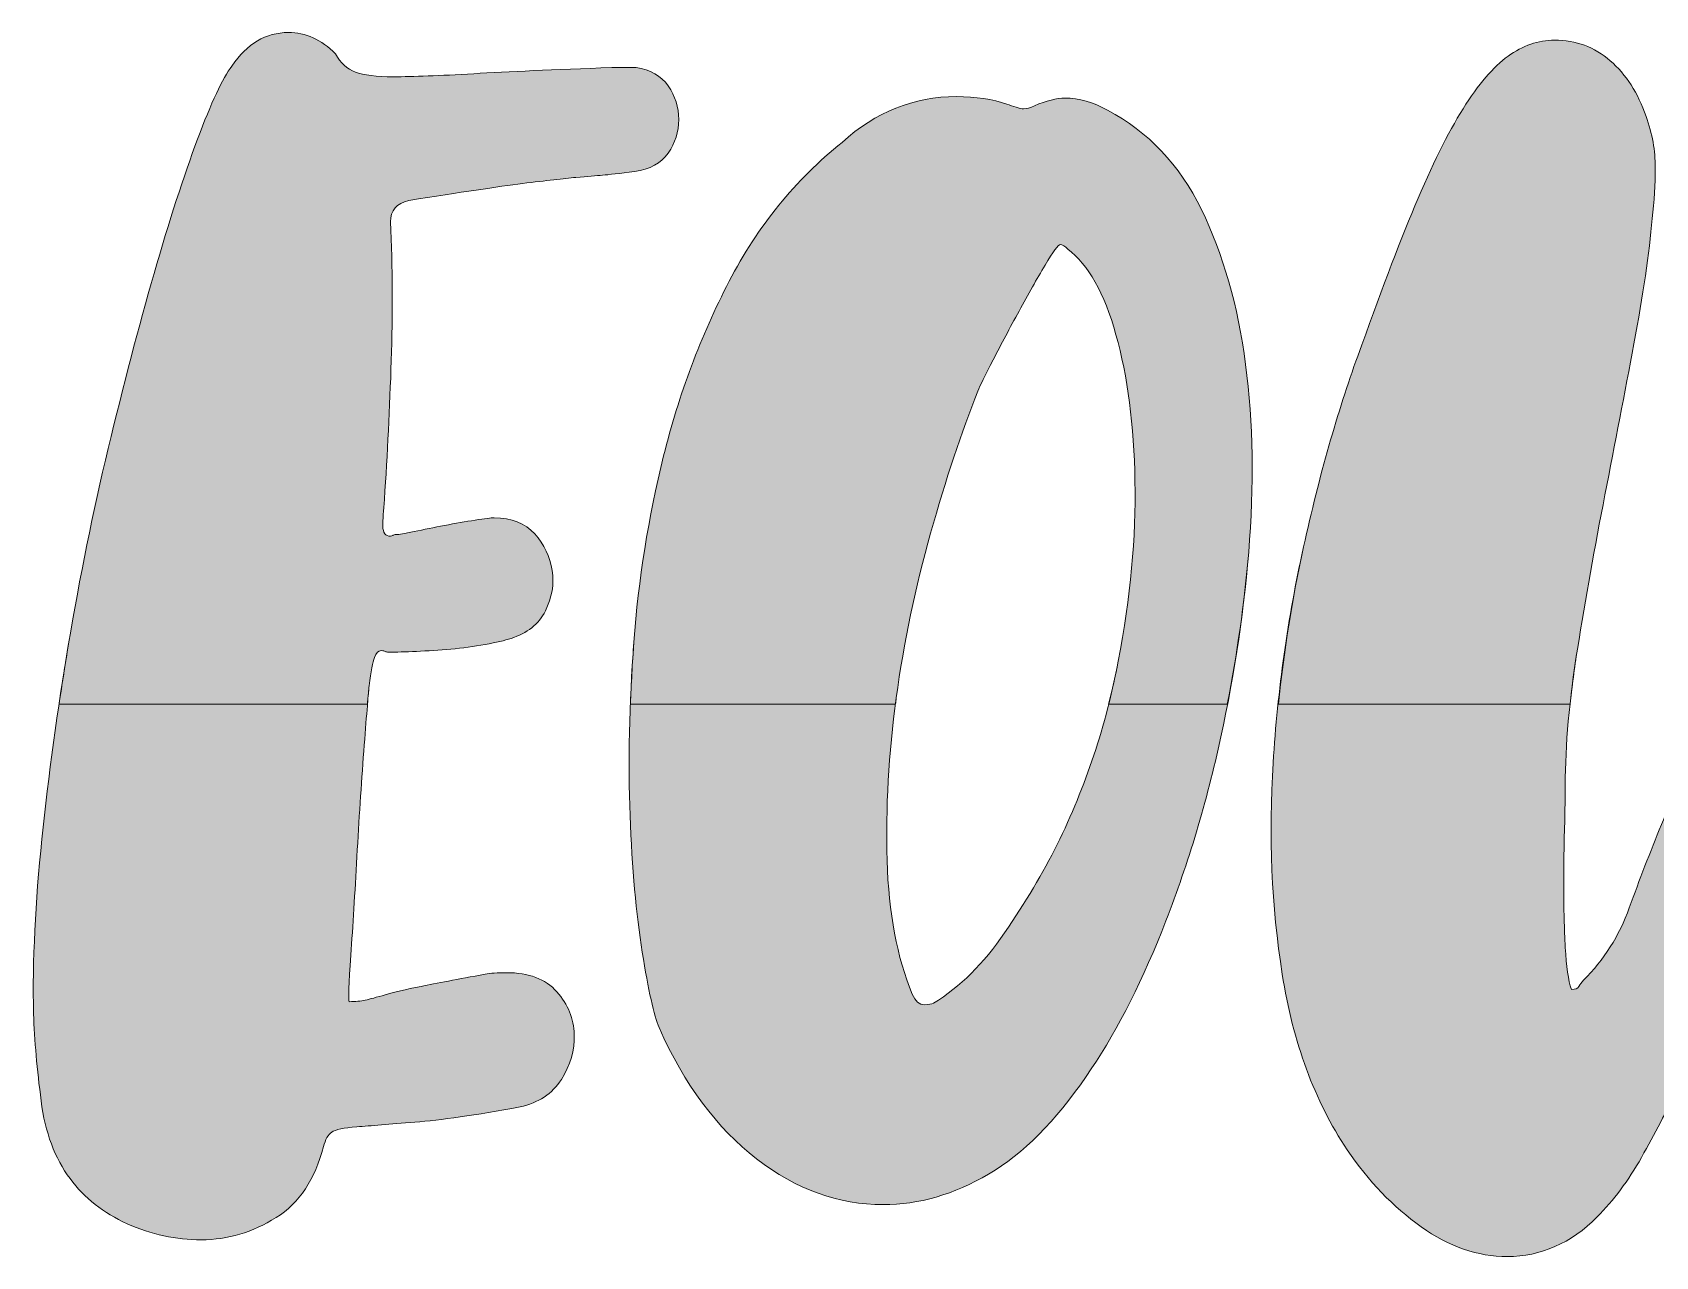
# Model space of a CAD drawing. Header units: inches. Extents: x 145 to 935, y -752 to -325.
# Drawn here: x 309.6 to 570.1, y -752 to -555.6 of the extents above; entities that cross this region are included whole.
import ezdxf

# ---------------------------------------------------------------- set-up
doc = ezdxf.new("R2010")
doc.units = ezdxf.units.IN
doc.header["$MEASUREMENT"] = 0
doc.layers.add('Layer 1', color=7, linetype='Continuous')

# ---------------------------------------------------------------- blocks, each defined once
blk = doc.blocks.new('block 4')
at = {"layer": 'Layer 1', "true_color": 0xce432c}
h = blk.add_hatch(color=22, dxfattribs=at)
h.dxf.hatch_style = 2
edge = h.paths.add_edge_path()
edge.add_spline(control_points=[(341.6, -561.02), (344.05, -557.43), (347.07, -555.64), (350.66, -555.64), (353.43, -555.64), (355.96, -556.78), (358.25, -559.06), (359.06, -560.53), (360.12, -561.51), (361.43, -562), (362.74, -562.49), (364.78, -562.74), (367.55, -562.74), (370.65, -562.74), (374.94, -562.57), (380.41, -562.25), (385.87, -561.92), (393.26, -561.6), (402.56, -561.27), (402.56, -561.27), (405.01, -561.27), (405.01, -561.27), (405.01, -561.27), (406.48, -561.27), (406.48, -561.27), (408.76, -561.6), (410.48, -562.57), (411.62, -564.2), (412.76, -565.84), (413.33, -567.63), (413.33, -569.59), (413.33, -571.55), (412.76, -573.35), (411.62, -574.98), (410.48, -576.61), (408.68, -577.59), (406.24, -577.91), (403.79, -578.24), (402.07, -578.45), (401.09, -578.53), (400.11, -578.61), (398.68, -578.73), (396.81, -578.89), (394.93, -579.06), (392.07, -579.38), (388.24, -579.87), (384.4, -580.36), (378.33, -581.26), (370, -582.57), (368.04, -583.05), (367.06, -584.2), (367.06, -585.99), (367.39, -593.34), (367.43, -600.77), (367.19, -608.27), (366.94, -615.78), (366.57, -623.2), (366.08, -630.55), (365.92, -632.35), (365.84, -633.77), (365.84, -634.83), (365.84, -635.9), (366.25, -636.43), (367.06, -636.43), (367.22, -636.43), (367.35, -636.39), (367.43, -636.3), (367.51, -636.22), (367.71, -636.18), (368.04, -636.18), (368.37, -636.18), (369.31, -636.02), (370.86, -635.69), (372.41, -635.37), (374.04, -635.04), (375.75, -634.71), (377.47, -634.39), (379.1, -634.1), (380.65, -633.86), (382.2, -633.61), (383.22, -633.49), (383.71, -633.49), (386.48, -633.49), (388.65, -634.35), (390.2, -636.06), (391.75, -637.77), (392.69, -639.73), (393.01, -641.93), (393.34, -644.14), (392.97, -646.3), (391.91, -648.42), (390.85, -650.55), (389.01, -652.01), (386.4, -652.83), (385.42, -653.16), (384.04, -653.48), (382.24, -653.81), (380.44, -654.14), (378.61, -654.38), (376.73, -654.54), (374.86, -654.71), (373.02, -654.83), (371.23, -654.91), (369.43, -654.99), (367.96, -655.03), (366.82, -655.03), (366.49, -655.03), (366.29, -654.99), (366.21, -654.91), (366.12, -654.83), (365.92, -654.79), (365.59, -654.79), (365.11, -654.79), (364.74, -655.15), (364.49, -655.89), (364.25, -656.62), (363.96, -658.13), (363.64, -660.42), (363.47, -662.05), (363.18, -665.56), (362.78, -670.94), (362.37, -676.33), (362, -681.96), (361.68, -687.84), (361.35, -693.71), (361.02, -698.98), (360.7, -703.63), (360.37, -708.28), (360.29, -710.77), (360.45, -711.1), (361.43, -711.1), (362.29, -711.02), (363.02, -710.85), (363.76, -710.69), (364.82, -710.4), (366.21, -709.99), (367.59, -709.59), (369.51, -709.14), (371.96, -708.65), (374.41, -708.16), (377.84, -707.51), (382.24, -706.69), (383.06, -706.53), (384.2, -706.45), (385.67, -706.45), (389.26, -706.45), (391.95, -707.46), (393.75, -709.5), (395.54, -711.55), (396.48, -713.83), (396.56, -716.36), (396.64, -718.89), (395.95, -721.3), (394.48, -723.58), (393.01, -725.87), (390.81, -727.33), (387.87, -727.99), (380.69, -729.29), (375.06, -730.11), (370.98, -730.44), (366.9, -730.76), (363.8, -731.01), (361.68, -731.17), (359.55, -731.33), (358.21, -731.62), (357.64, -732.03), (357.06, -732.43), (356.62, -733.21), (356.29, -734.35), (354.98, -739.58), (352.45, -743.37), (348.7, -745.74), (344.95, -748.1), (340.95, -749.29), (336.71, -749.29), (332.62, -749.29), (328.66, -748.43), (324.83, -746.72), (321, -745), (317.94, -742.59), (315.65, -739.49), (313.2, -736.23), (311.65, -732.07), (311, -727.01), (310.35, -721.95), (309.94, -717.3), (309.78, -713.05), (309.61, -704.57), (310.06, -695.22), (311.12, -685.02), (312.18, -674.82), (313.61, -664.38), (315.41, -653.69), (317.2, -643), (319.32, -632.55), (321.77, -622.35), (324.22, -612.15), (326.67, -602.81), (329.12, -594.32), (331.56, -585.83), (333.89, -578.65), (336.09, -572.77), (338.3, -566.9), (340.13, -562.98), (341.6, -561.02)], knot_values=[0, 0, 0, 0, 1, 1, 1, 2, 2, 2, 3, 3, 3, 4, 4, 4, 5, 5, 5, 6, 6, 6, 7, 7, 7, 8, 8, 8, 9, 9, 9, 10, 10, 10, 11, 11, 11, 12, 12, 12, 13, 13, 13, 14, 14, 14, 15, 15, 15, 16, 16, 16, 17, 17, 17, 18, 18, 18, 19, 19, 19, 20, 20, 20, 21, 21, 21, 22, 22, 22, 23, 23, 23, 24, 24, 24, 25, 25, 25, 26, 26, 26, 27, 27, 27, 28, 28, 28, 29, 29, 29, 30, 30, 30, 31, 31, 31, 32, 32, 32, 33, 33, 33, 34, 34, 34, 35, 35, 35, 36, 36, 36, 37, 37, 37, 38, 38, 38, 39, 39, 39, 40, 40, 40, 41, 41, 41, 42, 42, 42, 43, 43, 43, 44, 44, 44, 45, 45, 45, 46, 46, 46, 47, 47, 47, 48, 48, 48, 49, 49, 49, 50, 50, 50, 51, 51, 51, 52, 52, 52, 53, 53, 53, 54, 54, 54, 55, 55, 55, 56, 56, 56, 57, 57, 57, 58, 58, 58, 59, 59, 59, 60, 60, 60, 61, 61, 61, 62, 62, 62, 63, 63, 63, 64, 64, 64, 65, 65, 65, 66, 66, 66, 67, 67, 67, 68, 68, 68, 68], degree=3, periodic=1)
h = blk.add_hatch(color=22, dxfattribs=at)
h.dxf.hatch_style = 2
edge = h.paths.add_edge_path()
edge.add_spline(control_points=[(522.28, -607.54), (525.7, -597.91), (528.76, -589.87), (531.46, -583.42), (534.15, -576.98), (536.72, -571.79), (539.17, -567.88), (541.62, -563.96), (544.02, -561.14), (546.39, -559.43), (548.75, -557.72), (551.24, -556.86), (553.86, -556.86), (557.29, -556.86), (560.26, -557.96), (562.79, -560.16), (565.32, -562.37), (567.24, -565.35), (568.55, -569.1), (569.53, -571.88), (570.02, -574.61), (570.02, -577.3), (570.02, -580), (569.85, -582.73), (569.53, -585.5), (569.04, -591.05), (568.06, -597.74), (566.59, -605.58), (565.12, -613.41), (563.57, -621.49), (561.94, -629.82), (560.3, -638.14), (558.84, -646.38), (557.53, -654.54), (556.22, -662.71), (555.57, -669.97), (555.57, -676.33), (555.57, -677.96), (555.53, -680.29), (555.45, -683.31), (555.37, -686.33), (555.33, -689.51), (555.33, -692.86), (555.33, -696.2), (555.41, -699.39), (555.57, -702.41), (555.73, -705.43), (556.06, -707.67), (556.55, -709.14), (557.2, -709.14), (557.61, -708.98), (557.77, -708.65), (557.94, -708.32), (558.18, -708), (558.51, -707.67), (561.77, -704.41), (564.22, -700.53), (565.85, -696.04), (567.48, -691.55), (569.2, -687.1), (571, -682.7), (571.81, -680.74), (572.95, -677.84), (574.42, -674.01), (575.89, -670.17), (577.32, -666.26), (578.71, -662.25), (580.09, -658.26), (581.36, -654.67), (582.5, -651.48), (583.64, -648.3), (584.22, -646.38), (584.22, -645.73), (584.54, -643.12), (585.11, -639.94), (585.93, -636.18), (586.75, -632.43), (587.64, -628.76), (588.62, -625.16), (589.6, -621.58), (590.5, -618.43), (591.32, -615.74), (592.13, -613.04), (592.62, -611.45), (592.79, -610.96), (595.23, -603.95), (599.31, -600.44), (605.03, -600.44), (606.49, -600.44), (607.63, -600.52), (608.45, -600.68), (611.88, -601.34), (614.53, -603.62), (616.41, -607.54), (618.29, -611.45), (619.59, -615.98), (620.33, -621.12), (621.06, -626.27), (621.43, -631.57), (621.43, -637.04), (621.43, -642.51), (621.43, -647.2), (621.43, -651.11), (621.26, -654.71), (621.1, -658.91), (620.94, -663.72), (620.78, -668.54), (620.65, -673.15), (620.57, -677.56), (620.49, -681.96), (620.57, -685.68), (620.82, -688.69), (621.06, -691.72), (621.51, -693.22), (622.16, -693.22), (622.81, -693.22), (623.79, -691.63), (625.1, -688.45), (626.41, -685.27), (627.75, -681.27), (629.14, -676.45), (630.52, -671.64), (631.87, -666.38), (633.18, -660.66), (634.49, -654.95), (635.46, -649.65), (636.12, -644.75), (636.61, -641), (637.22, -635.9), (637.95, -629.45), (638.69, -623), (639.42, -616.31), (640.16, -609.37), (640.89, -602.44), (641.5, -595.7), (641.99, -589.17), (642.48, -582.65), (642.64, -577.51), (642.48, -573.75), (642.16, -570.98), (642.77, -568.78), (644.32, -567.14), (645.87, -565.51), (647.7, -564.69), (649.83, -564.69), (652.28, -564.69), (654.68, -566.12), (657.05, -568.98), (659.41, -571.83), (661, -576.69), (661.82, -583.54), (662.64, -591.87), (663.25, -601.29), (663.66, -611.82), (664.07, -622.35), (663.94, -633.08), (663.29, -644.02), (662.96, -649.4), (662.15, -655.56), (660.85, -662.5), (659.54, -669.44), (657.86, -676.5), (655.83, -683.68), (653.78, -690.86), (651.33, -697.88), (648.48, -704.73), (645.62, -711.59), (642.44, -717.71), (638.93, -723.09), (635.42, -728.48), (631.63, -732.8), (627.55, -736.07), (623.47, -739.33), (619.14, -740.96), (614.57, -740.96), (610.66, -740.96), (606.82, -740.19), (603.07, -738.64), (599.31, -737.09), (595.93, -734.96), (592.91, -732.27), (589.89, -729.58), (587.28, -726.48), (585.07, -722.97), (582.87, -719.46), (581.36, -715.75), (580.54, -711.83), (580.54, -711.67), (580.3, -711.59), (579.81, -711.59), (579.48, -711.75), (578.79, -713.14), (577.73, -715.75), (576.66, -718.36), (575.28, -721.46), (573.57, -725.05), (571.85, -728.64), (569.93, -732.31), (567.81, -736.07), (565.69, -739.82), (563.32, -743), (560.71, -745.62), (556.47, -749.86), (551.65, -751.98), (546.27, -751.98), (541.53, -751.98), (536.92, -750.39), (532.44, -747.21), (527.95, -744.02), (523.99, -739.9), (520.56, -734.84), (515.34, -727.01), (511.87, -717.62), (510.16, -706.69), (508.44, -695.76), (507.96, -684.45), (508.69, -672.78), (509.42, -661.11), (511.05, -649.56), (513.59, -638.14), (516.11, -626.72), (519.01, -616.52), (522.28, -607.54)], knot_values=[0, 0, 0, 0, 1, 1, 1, 2, 2, 2, 3, 3, 3, 4, 4, 4, 5, 5, 5, 6, 6, 6, 7, 7, 7, 8, 8, 8, 9, 9, 9, 10, 10, 10, 11, 11, 11, 12, 12, 12, 13, 13, 13, 14, 14, 14, 15, 15, 15, 16, 16, 16, 17, 17, 17, 18, 18, 18, 19, 19, 19, 20, 20, 20, 21, 21, 21, 22, 22, 22, 23, 23, 23, 24, 24, 24, 25, 25, 25, 26, 26, 26, 27, 27, 27, 28, 28, 28, 29, 29, 29, 30, 30, 30, 31, 31, 31, 32, 32, 32, 33, 33, 33, 34, 34, 34, 35, 35, 35, 36, 36, 36, 37, 37, 37, 38, 38, 38, 39, 39, 39, 40, 40, 40, 41, 41, 41, 42, 42, 42, 43, 43, 43, 44, 44, 44, 45, 45, 45, 46, 46, 46, 47, 47, 47, 48, 48, 48, 49, 49, 49, 50, 50, 50, 51, 51, 51, 52, 52, 52, 53, 53, 53, 54, 54, 54, 55, 55, 55, 56, 56, 56, 57, 57, 57, 58, 58, 58, 59, 59, 59, 60, 60, 60, 61, 61, 61, 62, 62, 62, 63, 63, 63, 64, 64, 64, 65, 65, 65, 66, 66, 66, 67, 67, 67, 68, 68, 68, 69, 69, 69, 70, 70, 70, 71, 71, 71, 72, 72, 72, 73, 73, 73, 74, 74, 74, 74], degree=3, periodic=1)
h = blk.add_hatch(color=22, dxfattribs=at)
h.dxf.hatch_style = 2
edge = h.paths.add_edge_path()
edge.add_spline(control_points=[(439.53, -573.26), (444.91, -568.37), (451.03, -565.92), (457.89, -565.92), (460.99, -565.92), (463.68, -566.33), (465.97, -567.14), (466.46, -567.31), (466.95, -567.47), (467.44, -567.63), (467.93, -567.8), (468.33, -567.88), (468.66, -567.88), (469.15, -567.88), (469.72, -567.72), (470.38, -567.39), (472.33, -566.57), (473.96, -566.16), (475.27, -566.16), (477.56, -566.16), (479.84, -566.82), (482.13, -568.12), (488.65, -571.55), (493.67, -576.85), (497.18, -584.03), (500.69, -591.22), (503.06, -599.5), (504.28, -608.88), (505.51, -618.27), (505.67, -628.31), (504.77, -639), (503.87, -649.69), (502.24, -660.22), (499.88, -670.58), (497.51, -680.94), (494.49, -690.7), (490.82, -699.83), (487.15, -708.98), (483.11, -716.73), (478.7, -723.09), (473.8, -730.27), (468.58, -735.49), (463.03, -738.76), (457.48, -742.02), (451.85, -743.66), (446.14, -743.66), (438.95, -743.66), (432.18, -741.21), (425.82, -736.31), (419.45, -731.42), (414.23, -724.4), (410.15, -715.26), (409.33, -713.3), (408.44, -709.26), (407.46, -703.14), (406.48, -697.02), (405.82, -689.72), (405.5, -681.23), (405.17, -672.74), (405.38, -663.48), (406.11, -653.44), (406.84, -643.4), (408.44, -633.45), (410.88, -623.57), (413.33, -613.7), (416.84, -604.36), (421.41, -595.54), (425.98, -586.73), (432.02, -579.3), (439.53, -573.26)], knot_values=[0, 0, 0, 0, 1, 1, 1, 2, 2, 2, 3, 3, 3, 4, 4, 4, 5, 5, 5, 6, 6, 6, 7, 7, 7, 8, 8, 8, 9, 9, 9, 10, 10, 10, 11, 11, 11, 12, 12, 12, 13, 13, 13, 14, 14, 14, 15, 15, 15, 16, 16, 16, 17, 17, 17, 18, 18, 18, 19, 19, 19, 20, 20, 20, 21, 21, 21, 22, 22, 22, 23, 23, 23, 23], degree=3, periodic=1)
edge = h.paths.add_edge_path()
edge.add_spline(control_points=[(450.79, -709.87), (451.28, -711.02), (451.93, -711.59), (452.75, -711.59), (453.4, -711.59), (453.89, -711.5), (454.22, -711.34), (458.46, -708.73), (462.25, -704.97), (465.6, -700.08), (468.94, -695.18), (471.76, -690.45), (474.05, -685.88), (478.62, -676.58), (481.88, -666.78), (483.84, -656.5), (485.8, -646.22), (486.69, -636.59), (486.53, -627.61), (486.37, -618.64), (485.35, -610.8), (483.47, -604.11), (481.6, -597.42), (479.02, -592.85), (475.76, -590.4), (475.27, -589.91), (474.86, -589.67), (474.54, -589.67), (474.21, -589.67), (473.39, -590.77), (472.09, -592.97), (470.78, -595.17), (469.4, -597.62), (467.93, -600.32), (466.46, -603.01), (465.07, -605.62), (463.77, -608.15), (462.46, -610.68), (461.64, -612.35), (461.32, -613.17), (458.7, -619.7), (456.18, -627.29), (453.73, -635.94), (451.28, -644.59), (449.44, -653.4), (448.22, -662.38), (447, -671.35), (446.51, -680.05), (446.75, -688.45), (447, -696.86), (448.34, -704), (450.79, -709.87)], knot_values=[0, 0, 0, 0, 1, 1, 1, 2, 2, 2, 3, 3, 3, 4, 4, 4, 5, 5, 5, 6, 6, 6, 7, 7, 7, 8, 8, 8, 9, 9, 9, 10, 10, 10, 11, 11, 11, 12, 12, 12, 13, 13, 13, 14, 14, 14, 15, 15, 15, 16, 16, 16, 17, 17, 17, 17], degree=3, periodic=1)
at = {"layer": 'Layer 1', "lineweight": 0}
for points, knots in [([(341.6, -561.02), (344.05, -557.43), (347.07, -555.64), (350.66, -555.64), (353.43, -555.64), (355.96, -556.78), (358.25, -559.06), (359.06, -560.53), (360.12, -561.51), (361.43, -562), (362.74, -562.49), (364.78, -562.74), (367.55, -562.74), (370.65, -562.74), (374.94, -562.57), (380.41, -562.25), (385.87, -561.92), (393.26, -561.6), (402.56, -561.27), (402.56, -561.27), (405.01, -561.27), (405.01, -561.27), (405.01, -561.27), (406.48, -561.27), (406.48, -561.27), (408.76, -561.6), (410.48, -562.57), (411.62, -564.2), (412.76, -565.84), (413.33, -567.63), (413.33, -569.59), (413.33, -571.55), (412.76, -573.35), (411.62, -574.98), (410.48, -576.61), (408.68, -577.59), (406.24, -577.91), (403.79, -578.24), (402.07, -578.45), (401.09, -578.53), (400.11, -578.61), (398.68, -578.73), (396.81, -578.89), (394.93, -579.06), (392.07, -579.38), (388.24, -579.87), (384.4, -580.36), (378.33, -581.26), (370, -582.57), (368.04, -583.05), (367.06, -584.2), (367.06, -585.99), (367.39, -593.34), (367.43, -600.77), (367.19, -608.27), (366.94, -615.78), (366.57, -623.2), (366.08, -630.55), (365.92, -632.35), (365.84, -633.77), (365.84, -634.83), (365.84, -635.9), (366.25, -636.43), (367.06, -636.43), (367.22, -636.43), (367.35, -636.39), (367.43, -636.3), (367.51, -636.22), (367.71, -636.18), (368.04, -636.18), (368.37, -636.18), (369.31, -636.02), (370.86, -635.69), (372.41, -635.37), (374.04, -635.04), (375.75, -634.71), (377.47, -634.39), (379.1, -634.1), (380.65, -633.86), (382.2, -633.61), (383.22, -633.49), (383.71, -633.49), (386.48, -633.49), (388.65, -634.35), (390.2, -636.06), (391.75, -637.77), (392.69, -639.73), (393.01, -641.93), (393.34, -644.14), (392.97, -646.3), (391.91, -648.42), (390.85, -650.55), (389.01, -652.01), (386.4, -652.83), (385.42, -653.16), (384.04, -653.48), (382.24, -653.81), (380.44, -654.14), (378.61, -654.38), (376.73, -654.54), (374.86, -654.71), (373.02, -654.83), (371.23, -654.91), (369.43, -654.99), (367.96, -655.03), (366.82, -655.03), (366.49, -655.03), (366.29, -654.99), (366.21, -654.91), (366.12, -654.83), (365.92, -654.79), (365.59, -654.79), (365.11, -654.79), (364.74, -655.15), (364.49, -655.89), (364.25, -656.62), (363.96, -658.13), (363.64, -660.42), (363.47, -662.05), (363.18, -665.56), (362.78, -670.94), (362.37, -676.33), (362, -681.96), (361.68, -687.84), (361.35, -693.71), (361.02, -698.98), (360.7, -703.63), (360.37, -708.28), (360.29, -710.77), (360.45, -711.1), (361.43, -711.1), (362.29, -711.02), (363.02, -710.85), (363.76, -710.69), (364.82, -710.4), (366.21, -709.99), (367.59, -709.59), (369.51, -709.14), (371.96, -708.65), (374.41, -708.16), (377.84, -707.51), (382.24, -706.69), (383.06, -706.53), (384.2, -706.45), (385.67, -706.45), (389.26, -706.45), (391.95, -707.46), (393.75, -709.5), (395.54, -711.55), (396.48, -713.83), (396.56, -716.36), (396.64, -718.89), (395.95, -721.3), (394.48, -723.58), (393.01, -725.87), (390.81, -727.33), (387.87, -727.99), (380.69, -729.29), (375.06, -730.11), (370.98, -730.44), (366.9, -730.76), (363.8, -731.01), (361.68, -731.17), (359.55, -731.33), (358.21, -731.62), (357.64, -732.03), (357.06, -732.43), (356.62, -733.21), (356.29, -734.35), (354.98, -739.58), (352.45, -743.37), (348.7, -745.74), (344.95, -748.1), (340.95, -749.29), (336.71, -749.29), (332.62, -749.29), (328.66, -748.43), (324.83, -746.72), (321, -745), (317.94, -742.59), (315.65, -739.49), (313.2, -736.23), (311.65, -732.07), (311, -727.01), (310.35, -721.95), (309.94, -717.3), (309.78, -713.05), (309.61, -704.57), (310.06, -695.22), (311.12, -685.02), (312.18, -674.82), (313.61, -664.38), (315.41, -653.69), (317.2, -643), (319.32, -632.55), (321.77, -622.35), (324.22, -612.15), (326.67, -602.81), (329.12, -594.32), (331.56, -585.83), (333.89, -578.65), (336.09, -572.77), (338.3, -566.9), (340.13, -562.98), (341.6, -561.02)], [0, 0, 0, 0, 1, 1, 1, 2, 2, 2, 3, 3, 3, 4, 4, 4, 5, 5, 5, 6, 6, 6, 7, 7, 7, 8, 8, 8, 9, 9, 9, 10, 10, 10, 11, 11, 11, 12, 12, 12, 13, 13, 13, 14, 14, 14, 15, 15, 15, 16, 16, 16, 17, 17, 17, 18, 18, 18, 19, 19, 19, 20, 20, 20, 21, 21, 21, 22, 22, 22, 23, 23, 23, 24, 24, 24, 25, 25, 25, 26, 26, 26, 27, 27, 27, 28, 28, 28, 29, 29, 29, 30, 30, 30, 31, 31, 31, 32, 32, 32, 33, 33, 33, 34, 34, 34, 35, 35, 35, 36, 36, 36, 37, 37, 37, 38, 38, 38, 39, 39, 39, 40, 40, 40, 41, 41, 41, 42, 42, 42, 43, 43, 43, 44, 44, 44, 45, 45, 45, 46, 46, 46, 47, 47, 47, 48, 48, 48, 49, 49, 49, 50, 50, 50, 51, 51, 51, 52, 52, 52, 53, 53, 53, 54, 54, 54, 55, 55, 55, 56, 56, 56, 57, 57, 57, 58, 58, 58, 59, 59, 59, 60, 60, 60, 61, 61, 61, 62, 62, 62, 63, 63, 63, 64, 64, 64, 65, 65, 65, 66, 66, 66, 67, 67, 67, 68, 68, 68, 68]), ([(522.28, -607.54), (525.7, -597.91), (528.76, -589.87), (531.46, -583.42), (534.15, -576.98), (536.72, -571.79), (539.17, -567.88), (541.62, -563.96), (544.02, -561.14), (546.39, -559.43), (548.75, -557.72), (551.24, -556.86), (553.86, -556.86), (557.29, -556.86), (560.26, -557.96), (562.79, -560.16), (565.32, -562.37), (567.24, -565.35), (568.55, -569.1), (569.53, -571.88), (570.02, -574.61), (570.02, -577.3), (570.02, -580), (569.85, -582.73), (569.53, -585.5), (569.04, -591.05), (568.06, -597.74), (566.59, -605.58), (565.12, -613.41), (563.57, -621.49), (561.94, -629.82), (560.3, -638.14), (558.84, -646.38), (557.53, -654.54), (556.22, -662.71), (555.57, -669.97), (555.57, -676.33), (555.57, -677.96), (555.53, -680.29), (555.45, -683.31), (555.37, -686.33), (555.33, -689.51), (555.33, -692.86), (555.33, -696.2), (555.41, -699.39), (555.57, -702.41), (555.73, -705.43), (556.06, -707.67), (556.55, -709.14), (557.2, -709.14), (557.61, -708.98), (557.77, -708.65), (557.94, -708.32), (558.18, -708), (558.51, -707.67), (561.77, -704.41), (564.22, -700.53), (565.85, -696.04), (567.48, -691.55), (569.2, -687.1), (571, -682.7), (571.81, -680.74), (572.95, -677.84), (574.42, -674.01), (575.89, -670.17), (577.32, -666.26), (578.71, -662.25), (580.09, -658.26), (581.36, -654.67), (582.5, -651.48), (583.64, -648.3), (584.22, -646.38), (584.22, -645.73), (584.54, -643.12), (585.11, -639.94), (585.93, -636.18), (586.75, -632.43), (587.64, -628.76), (588.62, -625.16), (589.6, -621.58), (590.5, -618.43), (591.32, -615.74), (592.13, -613.04), (592.62, -611.45), (592.79, -610.96), (595.23, -603.95), (599.31, -600.44), (605.03, -600.44), (606.49, -600.44), (607.63, -600.52), (608.45, -600.68), (611.88, -601.34), (614.53, -603.62), (616.41, -607.54), (618.29, -611.45), (619.59, -615.98), (620.33, -621.12), (621.06, -626.27), (621.43, -631.57), (621.43, -637.04), (621.43, -642.51), (621.43, -647.2), (621.43, -651.11), (621.26, -654.71), (621.1, -658.91), (620.94, -663.72), (620.78, -668.54), (620.65, -673.15), (620.57, -677.56), (620.49, -681.96), (620.57, -685.68), (620.82, -688.69), (621.06, -691.72), (621.51, -693.22), (622.16, -693.22), (622.81, -693.22), (623.79, -691.63), (625.1, -688.45), (626.41, -685.27), (627.75, -681.27), (629.14, -676.45), (630.52, -671.64), (631.87, -666.38), (633.18, -660.66), (634.49, -654.95), (635.46, -649.65), (636.12, -644.75), (636.61, -641), (637.22, -635.9), (637.95, -629.45), (638.69, -623), (639.42, -616.31), (640.16, -609.37), (640.89, -602.44), (641.5, -595.7), (641.99, -589.17), (642.48, -582.65), (642.64, -577.51), (642.48, -573.75), (642.16, -570.98), (642.77, -568.78), (644.32, -567.14), (645.87, -565.51), (647.7, -564.69), (649.83, -564.69), (652.28, -564.69), (654.68, -566.12), (657.05, -568.98), (659.41, -571.83), (661, -576.69), (661.82, -583.54), (662.64, -591.87), (663.25, -601.29), (663.66, -611.82), (664.07, -622.35), (663.94, -633.08), (663.29, -644.02), (662.96, -649.4), (662.15, -655.56), (660.85, -662.5), (659.54, -669.44), (657.86, -676.5), (655.83, -683.68), (653.78, -690.86), (651.33, -697.88), (648.48, -704.73), (645.62, -711.59), (642.44, -717.71), (638.93, -723.09), (635.42, -728.48), (631.63, -732.8), (627.55, -736.07), (623.47, -739.33), (619.14, -740.96), (614.57, -740.96), (610.66, -740.96), (606.82, -740.19), (603.07, -738.64), (599.31, -737.09), (595.93, -734.96), (592.91, -732.27), (589.89, -729.58), (587.28, -726.48), (585.07, -722.97), (582.87, -719.46), (581.36, -715.75), (580.54, -711.83), (580.54, -711.67), (580.3, -711.59), (579.81, -711.59), (579.48, -711.75), (578.79, -713.14), (577.73, -715.75), (576.66, -718.36), (575.28, -721.46), (573.57, -725.05), (571.85, -728.64), (569.93, -732.31), (567.81, -736.07), (565.69, -739.82), (563.32, -743), (560.71, -745.62), (556.47, -749.86), (551.65, -751.98), (546.27, -751.98), (541.53, -751.98), (536.92, -750.39), (532.44, -747.21), (527.95, -744.02), (523.99, -739.9), (520.56, -734.84), (515.34, -727.01), (511.87, -717.62), (510.16, -706.69), (508.44, -695.76), (507.96, -684.45), (508.69, -672.78), (509.42, -661.11), (511.05, -649.56), (513.59, -638.14), (516.11, -626.72), (519.01, -616.52), (522.28, -607.54)], [0, 0, 0, 0, 1, 1, 1, 2, 2, 2, 3, 3, 3, 4, 4, 4, 5, 5, 5, 6, 6, 6, 7, 7, 7, 8, 8, 8, 9, 9, 9, 10, 10, 10, 11, 11, 11, 12, 12, 12, 13, 13, 13, 14, 14, 14, 15, 15, 15, 16, 16, 16, 17, 17, 17, 18, 18, 18, 19, 19, 19, 20, 20, 20, 21, 21, 21, 22, 22, 22, 23, 23, 23, 24, 24, 24, 25, 25, 25, 26, 26, 26, 27, 27, 27, 28, 28, 28, 29, 29, 29, 30, 30, 30, 31, 31, 31, 32, 32, 32, 33, 33, 33, 34, 34, 34, 35, 35, 35, 36, 36, 36, 37, 37, 37, 38, 38, 38, 39, 39, 39, 40, 40, 40, 41, 41, 41, 42, 42, 42, 43, 43, 43, 44, 44, 44, 45, 45, 45, 46, 46, 46, 47, 47, 47, 48, 48, 48, 49, 49, 49, 50, 50, 50, 51, 51, 51, 52, 52, 52, 53, 53, 53, 54, 54, 54, 55, 55, 55, 56, 56, 56, 57, 57, 57, 58, 58, 58, 59, 59, 59, 60, 60, 60, 61, 61, 61, 62, 62, 62, 63, 63, 63, 64, 64, 64, 65, 65, 65, 66, 66, 66, 67, 67, 67, 68, 68, 68, 69, 69, 69, 70, 70, 70, 71, 71, 71, 72, 72, 72, 73, 73, 73, 74, 74, 74, 74]), ([(439.53, -573.26), (444.91, -568.37), (451.03, -565.92), (457.89, -565.92), (460.99, -565.92), (463.68, -566.33), (465.97, -567.14), (466.46, -567.31), (466.95, -567.47), (467.44, -567.63), (467.93, -567.8), (468.33, -567.88), (468.66, -567.88), (469.15, -567.88), (469.72, -567.72), (470.38, -567.39), (472.33, -566.57), (473.96, -566.16), (475.27, -566.16), (477.56, -566.16), (479.84, -566.82), (482.13, -568.12), (488.65, -571.55), (493.67, -576.85), (497.18, -584.03), (500.69, -591.22), (503.06, -599.5), (504.28, -608.88), (505.51, -618.27), (505.67, -628.31), (504.77, -639), (503.87, -649.69), (502.24, -660.22), (499.88, -670.58), (497.51, -680.94), (494.49, -690.7), (490.82, -699.83), (487.15, -708.98), (483.11, -716.73), (478.7, -723.09), (473.8, -730.27), (468.58, -735.49), (463.03, -738.76), (457.48, -742.02), (451.85, -743.66), (446.14, -743.66), (438.95, -743.66), (432.18, -741.21), (425.82, -736.31), (419.45, -731.42), (414.23, -724.4), (410.15, -715.26), (409.33, -713.3), (408.44, -709.26), (407.46, -703.14), (406.48, -697.02), (405.82, -689.72), (405.5, -681.23), (405.17, -672.74), (405.38, -663.48), (406.11, -653.44), (406.84, -643.4), (408.44, -633.45), (410.88, -623.57), (413.33, -613.7), (416.84, -604.36), (421.41, -595.54), (425.98, -586.73), (432.02, -579.3), (439.53, -573.26)], [0, 0, 0, 0, 1, 1, 1, 2, 2, 2, 3, 3, 3, 4, 4, 4, 5, 5, 5, 6, 6, 6, 7, 7, 7, 8, 8, 8, 9, 9, 9, 10, 10, 10, 11, 11, 11, 12, 12, 12, 13, 13, 13, 14, 14, 14, 15, 15, 15, 16, 16, 16, 17, 17, 17, 18, 18, 18, 19, 19, 19, 20, 20, 20, 21, 21, 21, 22, 22, 22, 23, 23, 23, 23]), ([(450.79, -709.87), (451.28, -711.02), (451.93, -711.59), (452.75, -711.59), (453.4, -711.59), (453.89, -711.5), (454.22, -711.34), (458.46, -708.73), (462.25, -704.97), (465.6, -700.08), (468.94, -695.18), (471.76, -690.45), (474.05, -685.88), (478.62, -676.58), (481.88, -666.78), (483.84, -656.5), (485.8, -646.22), (486.69, -636.59), (486.53, -627.61), (486.37, -618.64), (485.35, -610.8), (483.47, -604.11), (481.6, -597.42), (479.02, -592.85), (475.76, -590.4), (475.27, -589.91), (474.86, -589.67), (474.54, -589.67), (474.21, -589.67), (473.39, -590.77), (472.09, -592.97), (470.78, -595.17), (469.4, -597.62), (467.93, -600.32), (466.46, -603.01), (465.07, -605.62), (463.77, -608.15), (462.46, -610.68), (461.64, -612.35), (461.32, -613.17), (458.7, -619.7), (456.18, -627.29), (453.73, -635.94), (451.28, -644.59), (449.44, -653.4), (448.22, -662.38), (447, -671.35), (446.51, -680.05), (446.75, -688.45), (447, -696.86), (448.34, -704), (450.79, -709.87)], [0, 0, 0, 0, 1, 1, 1, 2, 2, 2, 3, 3, 3, 4, 4, 4, 5, 5, 5, 6, 6, 6, 7, 7, 7, 8, 8, 8, 9, 9, 9, 10, 10, 10, 11, 11, 11, 12, 12, 12, 13, 13, 13, 14, 14, 14, 15, 15, 15, 16, 16, 16, 17, 17, 17, 17])]:
    blk.add_open_spline(points, degree=3, knots=knots, dxfattribs=at)
blk = doc.blocks.new('block 5')
at = {"layer": 'Layer 1', "true_color": 0x2a4f7b}
h = blk.add_hatch(color=167, dxfattribs=at)
h.dxf.hatch_style = 2
edge = h.paths.add_edge_path()
edge.add_spline(control_points=[(363.37, -663.39), (363.48, -662.08), (363.57, -661.09), (363.64, -660.42), (363.96, -658.13), (364.25, -656.62), (364.49, -655.89), (364.74, -655.15), (365.11, -654.79), (365.59, -654.79), (365.92, -654.79), (366.12, -654.83), (366.21, -654.91), (366.29, -654.99), (366.49, -655.03), (366.82, -655.03), (367.96, -655.03), (369.43, -654.99), (371.23, -654.91), (373.02, -654.83), (374.86, -654.71), (376.73, -654.54), (378.61, -654.38), (380.44, -654.14), (382.24, -653.81), (384.04, -653.48), (385.42, -653.16), (386.4, -652.83), (389.01, -652.01), (390.85, -650.55), (391.91, -648.42), (392.97, -646.3), (393.34, -644.14), (393.01, -641.93), (392.69, -639.73), (391.75, -637.77), (390.2, -636.06), (388.65, -634.35), (386.48, -633.49), (383.71, -633.49), (383.22, -633.49), (382.2, -633.61), (380.65, -633.86), (379.1, -634.1), (377.47, -634.39), (375.75, -634.71), (374.04, -635.04), (372.41, -635.37), (370.86, -635.69), (369.31, -636.02), (368.37, -636.18), (368.04, -636.18), (367.71, -636.18), (367.51, -636.22), (367.43, -636.3), (367.35, -636.39), (367.22, -636.43), (367.06, -636.43), (366.25, -636.43), (365.84, -635.9), (365.84, -634.83), (365.84, -633.77), (365.92, -632.35), (366.08, -630.55), (366.57, -623.2), (366.94, -615.78), (367.19, -608.27), (367.43, -600.77), (367.39, -593.34), (367.06, -585.99), (367.06, -584.2), (368.04, -583.05), (370, -582.57), (378.33, -581.26), (384.4, -580.36), (388.24, -579.87), (392.07, -579.38), (394.93, -579.06), (396.81, -578.89), (398.68, -578.73), (400.11, -578.61), (401.09, -578.53), (402.07, -578.45), (403.79, -578.24), (406.24, -577.91), (408.68, -577.59), (410.48, -576.61), (411.62, -574.98), (412.76, -573.35), (413.33, -571.55), (413.33, -569.59), (413.33, -567.63), (412.76, -565.84), (411.62, -564.2), (410.48, -562.57), (408.76, -561.6), (406.48, -561.27), (406.48, -561.27), (402.56, -561.27), (402.56, -561.27), (393.26, -561.6), (385.87, -561.92), (380.41, -562.25), (374.94, -562.57), (370.65, -562.74), (367.55, -562.74), (364.78, -562.74), (362.74, -562.49), (361.43, -562), (360.12, -561.51), (359.06, -560.53), (358.25, -559.06), (355.96, -556.78), (353.43, -555.64), (350.66, -555.64), (347.07, -555.64), (344.05, -557.43), (341.6, -561.02), (340.13, -562.98), (338.3, -566.9), (336.09, -572.77), (333.89, -578.65), (331.56, -585.83), (329.12, -594.32), (326.67, -602.81), (324.22, -612.15), (321.77, -622.35), (319.32, -632.55), (317.2, -643), (315.41, -653.69), (314.86, -656.95), (314.36, -660.17), (313.88, -663.39), (313.88, -663.39), (363.37, -663.39), (363.37, -663.39)], knot_values=[0, 0, 0, 0, 1, 1, 1, 2, 2, 2, 3, 3, 3, 4, 4, 4, 5, 5, 5, 6, 6, 6, 7, 7, 7, 8, 8, 8, 9, 9, 9, 10, 10, 10, 11, 11, 11, 12, 12, 12, 13, 13, 13, 14, 14, 14, 15, 15, 15, 16, 16, 16, 17, 17, 17, 18, 18, 18, 19, 19, 19, 20, 20, 20, 21, 21, 21, 22, 22, 22, 23, 23, 23, 24, 24, 24, 25, 25, 25, 26, 26, 26, 27, 27, 27, 28, 28, 28, 29, 29, 29, 30, 30, 30, 31, 31, 31, 32, 32, 32, 33, 33, 33, 34, 34, 34, 35, 35, 35, 36, 36, 36, 37, 37, 37, 38, 38, 38, 39, 39, 39, 40, 40, 40, 41, 41, 41, 42, 42, 42, 43, 43, 43, 44, 44, 44, 45, 45, 45, 45], degree=3, periodic=1)
h = blk.add_hatch(color=167, dxfattribs=at)
h.dxf.hatch_style = 2
edge = h.paths.add_edge_path()
edge.add_spline(control_points=[(556.36, -663.39), (556.66, -660.56), (557.03, -657.63), (557.53, -654.54), (558.84, -646.38), (560.3, -638.14), (561.94, -629.82), (563.57, -621.49), (565.12, -613.41), (566.59, -605.58), (568.06, -597.74), (569.04, -591.05), (569.53, -585.5), (569.85, -582.73), (570.02, -580), (570.02, -577.3), (570.02, -574.61), (569.53, -571.88), (568.55, -569.1), (567.24, -565.35), (565.32, -562.37), (562.79, -560.16), (560.26, -557.96), (557.29, -556.86), (553.86, -556.86), (551.24, -556.86), (548.75, -557.72), (546.39, -559.43), (544.02, -561.14), (541.62, -563.96), (539.17, -567.88), (536.72, -571.79), (534.15, -576.98), (531.46, -583.42), (528.76, -589.87), (525.7, -597.91), (522.28, -607.54), (519.01, -616.52), (516.11, -626.72), (513.59, -638.14), (511.74, -646.49), (510.42, -654.91), (509.55, -663.39), (509.55, -663.39), (556.36, -663.39), (556.36, -663.39)], knot_values=[0, 0, 0, 0, 1, 1, 1, 2, 2, 2, 3, 3, 3, 4, 4, 4, 5, 5, 5, 6, 6, 6, 7, 7, 7, 8, 8, 8, 9, 9, 9, 10, 10, 10, 11, 11, 11, 12, 12, 12, 13, 13, 13, 14, 14, 14, 15, 15, 15, 15], degree=3, periodic=1)
h = blk.add_hatch(color=167, dxfattribs=at)
h.dxf.hatch_style = 2
edge = h.paths.add_edge_path()
edge.add_spline(control_points=[(448.1, -663.39), (448.15, -663.05), (448.17, -662.72), (448.22, -662.38), (449.44, -653.4), (451.28, -644.59), (453.73, -635.94), (456.18, -627.29), (458.7, -619.7), (461.32, -613.17), (461.64, -612.35), (462.46, -610.68), (463.77, -608.15), (465.07, -605.62), (466.46, -603.01), (467.93, -600.32), (469.4, -597.62), (470.78, -595.17), (472.09, -592.97), (473.39, -590.77), (474.21, -589.67), (474.54, -589.67), (474.86, -589.67), (475.27, -589.91), (475.76, -590.4), (479.02, -592.85), (481.6, -597.42), (483.47, -604.11), (485.35, -610.8), (486.37, -618.64), (486.53, -627.61), (486.69, -636.59), (485.8, -646.22), (483.84, -656.5), (483.4, -658.82), (482.87, -661.11), (482.29, -663.39), (482.29, -663.39), (501.34, -663.39), (501.34, -663.39), (502.91, -655.35), (504.08, -647.23), (504.77, -639), (505.67, -628.31), (505.51, -618.27), (504.28, -608.88), (503.06, -599.5), (500.69, -591.22), (497.18, -584.03), (493.67, -576.85), (488.65, -571.55), (482.13, -568.12), (479.84, -566.82), (477.56, -566.16), (475.27, -566.16), (473.96, -566.16), (472.33, -566.57), (470.38, -567.39), (469.72, -567.72), (469.15, -567.88), (468.66, -567.88), (468.33, -567.88), (467.93, -567.8), (467.44, -567.63), (466.95, -567.47), (466.46, -567.31), (465.97, -567.14), (463.68, -566.33), (460.99, -565.92), (457.89, -565.92), (451.03, -565.92), (444.91, -568.37), (439.53, -573.26), (432.02, -579.3), (425.98, -586.73), (421.41, -595.54), (416.84, -604.36), (413.33, -613.7), (410.88, -623.57), (408.44, -633.45), (406.84, -643.4), (406.11, -653.44), (405.86, -656.86), (405.7, -660.15), (405.57, -663.39), (405.57, -663.39), (448.1, -663.39), (448.1, -663.39)], knot_values=[0, 0, 0, 0, 1, 1, 1, 2, 2, 2, 3, 3, 3, 4, 4, 4, 5, 5, 5, 6, 6, 6, 7, 7, 7, 8, 8, 8, 9, 9, 9, 10, 10, 10, 11, 11, 11, 12, 12, 12, 13, 13, 13, 14, 14, 14, 15, 15, 15, 16, 16, 16, 17, 17, 17, 18, 18, 18, 19, 19, 19, 20, 20, 20, 21, 21, 21, 22, 22, 22, 23, 23, 23, 24, 24, 24, 25, 25, 25, 26, 26, 26, 27, 27, 27, 28, 28, 28, 29, 29, 29, 29], degree=3, periodic=1)
at = {"layer": 'Layer 1', "lineweight": 0}
for points, knots in [([(363.37, -663.39), (363.48, -662.08), (363.57, -661.09), (363.64, -660.42), (363.96, -658.13), (364.25, -656.62), (364.49, -655.89), (364.74, -655.15), (365.11, -654.79), (365.59, -654.79), (365.92, -654.79), (366.12, -654.83), (366.21, -654.91), (366.29, -654.99), (366.49, -655.03), (366.82, -655.03), (367.96, -655.03), (369.43, -654.99), (371.23, -654.91), (373.02, -654.83), (374.86, -654.71), (376.73, -654.54), (378.61, -654.38), (380.44, -654.14), (382.24, -653.81), (384.04, -653.48), (385.42, -653.16), (386.4, -652.83), (389.01, -652.01), (390.85, -650.55), (391.91, -648.42), (392.97, -646.3), (393.34, -644.14), (393.01, -641.93), (392.69, -639.73), (391.75, -637.77), (390.2, -636.06), (388.65, -634.35), (386.48, -633.49), (383.71, -633.49), (383.22, -633.49), (382.2, -633.61), (380.65, -633.86), (379.1, -634.1), (377.47, -634.39), (375.75, -634.71), (374.04, -635.04), (372.41, -635.37), (370.86, -635.69), (369.31, -636.02), (368.37, -636.18), (368.04, -636.18), (367.71, -636.18), (367.51, -636.22), (367.43, -636.3), (367.35, -636.39), (367.22, -636.43), (367.06, -636.43), (366.25, -636.43), (365.84, -635.9), (365.84, -634.83), (365.84, -633.77), (365.92, -632.35), (366.08, -630.55), (366.57, -623.2), (366.94, -615.78), (367.19, -608.27), (367.43, -600.77), (367.39, -593.34), (367.06, -585.99), (367.06, -584.2), (368.04, -583.05), (370, -582.57), (378.33, -581.26), (384.4, -580.36), (388.24, -579.87), (392.07, -579.38), (394.93, -579.06), (396.81, -578.89), (398.68, -578.73), (400.11, -578.61), (401.09, -578.53), (402.07, -578.45), (403.79, -578.24), (406.24, -577.91), (408.68, -577.59), (410.48, -576.61), (411.62, -574.98), (412.76, -573.35), (413.33, -571.55), (413.33, -569.59), (413.33, -567.63), (412.76, -565.84), (411.62, -564.2), (410.48, -562.57), (408.76, -561.6), (406.48, -561.27), (406.48, -561.27), (402.56, -561.27), (402.56, -561.27), (393.26, -561.6), (385.87, -561.92), (380.41, -562.25), (374.94, -562.57), (370.65, -562.74), (367.55, -562.74), (364.78, -562.74), (362.74, -562.49), (361.43, -562), (360.12, -561.51), (359.06, -560.53), (358.25, -559.06), (355.96, -556.78), (353.43, -555.64), (350.66, -555.64), (347.07, -555.64), (344.05, -557.43), (341.6, -561.02), (340.13, -562.98), (338.3, -566.9), (336.09, -572.77), (333.89, -578.65), (331.56, -585.83), (329.12, -594.32), (326.67, -602.81), (324.22, -612.15), (321.77, -622.35), (319.32, -632.55), (317.2, -643), (315.41, -653.69), (314.86, -656.95), (314.36, -660.17), (313.88, -663.39), (313.88, -663.39), (363.37, -663.39), (363.37, -663.39)], [0, 0, 0, 0, 1, 1, 1, 2, 2, 2, 3, 3, 3, 4, 4, 4, 5, 5, 5, 6, 6, 6, 7, 7, 7, 8, 8, 8, 9, 9, 9, 10, 10, 10, 11, 11, 11, 12, 12, 12, 13, 13, 13, 14, 14, 14, 15, 15, 15, 16, 16, 16, 17, 17, 17, 18, 18, 18, 19, 19, 19, 20, 20, 20, 21, 21, 21, 22, 22, 22, 23, 23, 23, 24, 24, 24, 25, 25, 25, 26, 26, 26, 27, 27, 27, 28, 28, 28, 29, 29, 29, 30, 30, 30, 31, 31, 31, 32, 32, 32, 33, 33, 33, 34, 34, 34, 35, 35, 35, 36, 36, 36, 37, 37, 37, 38, 38, 38, 39, 39, 39, 40, 40, 40, 41, 41, 41, 42, 42, 42, 43, 43, 43, 44, 44, 44, 45, 45, 45, 45]), ([(556.36, -663.39), (556.66, -660.56), (557.03, -657.63), (557.53, -654.54), (558.84, -646.38), (560.3, -638.14), (561.94, -629.82), (563.57, -621.49), (565.12, -613.41), (566.59, -605.58), (568.06, -597.74), (569.04, -591.05), (569.53, -585.5), (569.85, -582.73), (570.02, -580), (570.02, -577.3), (570.02, -574.61), (569.53, -571.88), (568.55, -569.1), (567.24, -565.35), (565.32, -562.37), (562.79, -560.16), (560.26, -557.96), (557.29, -556.86), (553.86, -556.86), (551.24, -556.86), (548.75, -557.72), (546.39, -559.43), (544.02, -561.14), (541.62, -563.96), (539.17, -567.88), (536.72, -571.79), (534.15, -576.98), (531.46, -583.42), (528.76, -589.87), (525.7, -597.91), (522.28, -607.54), (519.01, -616.52), (516.11, -626.72), (513.59, -638.14), (511.74, -646.49), (510.42, -654.91), (509.55, -663.39), (509.55, -663.39), (556.36, -663.39), (556.36, -663.39)], [0, 0, 0, 0, 1, 1, 1, 2, 2, 2, 3, 3, 3, 4, 4, 4, 5, 5, 5, 6, 6, 6, 7, 7, 7, 8, 8, 8, 9, 9, 9, 10, 10, 10, 11, 11, 11, 12, 12, 12, 13, 13, 13, 14, 14, 14, 15, 15, 15, 15]), ([(448.1, -663.39), (448.15, -663.05), (448.17, -662.72), (448.22, -662.38), (449.44, -653.4), (451.28, -644.59), (453.73, -635.94), (456.18, -627.29), (458.7, -619.7), (461.32, -613.17), (461.64, -612.35), (462.46, -610.68), (463.77, -608.15), (465.07, -605.62), (466.46, -603.01), (467.93, -600.32), (469.4, -597.62), (470.78, -595.17), (472.09, -592.97), (473.39, -590.77), (474.21, -589.67), (474.54, -589.67), (474.86, -589.67), (475.27, -589.91), (475.76, -590.4), (479.02, -592.85), (481.6, -597.42), (483.47, -604.11), (485.35, -610.8), (486.37, -618.64), (486.53, -627.61), (486.69, -636.59), (485.8, -646.22), (483.84, -656.5), (483.4, -658.82), (482.87, -661.11), (482.29, -663.39), (482.29, -663.39), (501.34, -663.39), (501.34, -663.39), (502.91, -655.35), (504.08, -647.23), (504.77, -639), (505.67, -628.31), (505.51, -618.27), (504.28, -608.88), (503.06, -599.5), (500.69, -591.22), (497.18, -584.03), (493.67, -576.85), (488.65, -571.55), (482.13, -568.12), (479.84, -566.82), (477.56, -566.16), (475.27, -566.16), (473.96, -566.16), (472.33, -566.57), (470.38, -567.39), (469.72, -567.72), (469.15, -567.88), (468.66, -567.88), (468.33, -567.88), (467.93, -567.8), (467.44, -567.63), (466.95, -567.47), (466.46, -567.31), (465.97, -567.14), (463.68, -566.33), (460.99, -565.92), (457.89, -565.92), (451.03, -565.92), (444.91, -568.37), (439.53, -573.26), (432.02, -579.3), (425.98, -586.73), (421.41, -595.54), (416.84, -604.36), (413.33, -613.7), (410.88, -623.57), (408.44, -633.45), (406.84, -643.4), (406.11, -653.44), (405.86, -656.86), (405.7, -660.15), (405.57, -663.39), (405.57, -663.39), (448.1, -663.39), (448.1, -663.39)], [0, 0, 0, 0, 1, 1, 1, 2, 2, 2, 3, 3, 3, 4, 4, 4, 5, 5, 5, 6, 6, 6, 7, 7, 7, 8, 8, 8, 9, 9, 9, 10, 10, 10, 11, 11, 11, 12, 12, 12, 13, 13, 13, 14, 14, 14, 15, 15, 15, 16, 16, 16, 17, 17, 17, 18, 18, 18, 19, 19, 19, 20, 20, 20, 21, 21, 21, 22, 22, 22, 23, 23, 23, 24, 24, 24, 25, 25, 25, 26, 26, 26, 27, 27, 27, 28, 28, 28, 29, 29, 29, 29])]:
    blk.add_open_spline(points, degree=3, knots=knots, dxfattribs=at)
blk = doc.blocks.new('block 2')
at = {"layer": 'Layer 1'}
for name in ['block 4', 'block 5']:
    blk.add_blockref(name, (0, 0), dxfattribs=at)

msp = doc.modelspace()

# ---------------------------------------------------------------- block references
at = {"layer": 'Layer 1'}
msp.add_blockref('block 2', (0, 0), dxfattribs=at)

doc.saveas('drawing.dxf')
